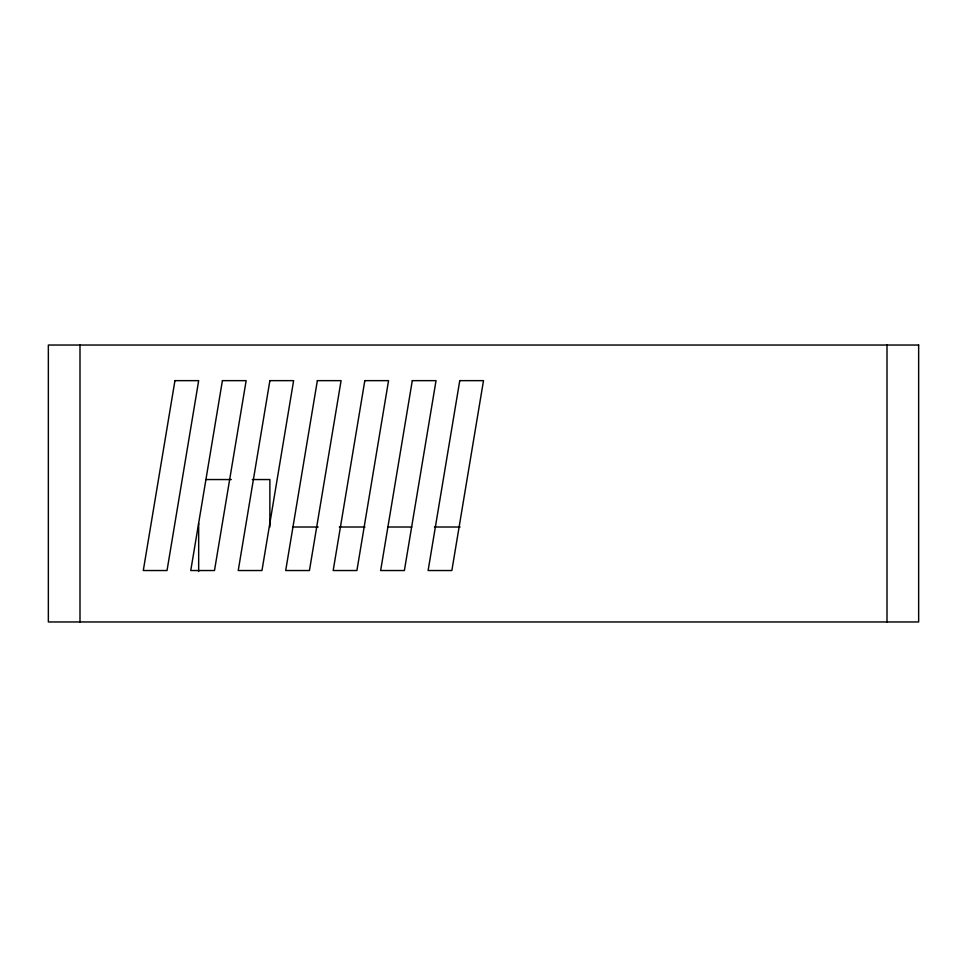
<?xml version="1.0" encoding="UTF-8"?>
<svg xmlns="http://www.w3.org/2000/svg" width="967" height="967" viewBox="0 0 967 967"><rect width="100%" height="100%" fill="white"/><g stroke="black" fill="none" stroke-linecap="round" stroke-linejoin="round"><path stroke-width="1.45" d="M206.092 479.547L231.306 479.547M252.302 479.547L269.878 479.547L269.878 527.015M292.53 527.015L318.191 527.015M339.32 527.015L364.994 527.015M387.634 527.015L411.785 527.015M434.437 527.015L460.099 527.015M887.005 345.038L887.005 621.962M198.67 523.244L198.67 571.473M79.995 345.038L79.995 621.962M174.942 380.647L143.297 570.53L167.025 570.53L198.67 380.647L174.942 380.647M222.41 380.647L190.765 570.53L214.493 570.53L246.15 380.647L222.41 380.647M269.878 380.647L238.233 570.53L261.972 570.53L293.617 380.647L269.878 380.647M317.357 380.647L285.7 570.53L309.44 570.53L341.085 380.647L317.357 380.647M364.825 380.647L333.18 570.53L356.908 570.53L388.553 380.647L364.825 380.647M412.293 380.647L380.647 570.53L404.387 570.53L436.032 380.647L412.293 380.647M459.76 380.647L428.115 570.53L451.855 570.53L483.5 380.647L459.76 380.647M918.65 345.038L48.35 345.038L48.35 621.962L918.65 621.962L918.65 345.038"/></g></svg>
